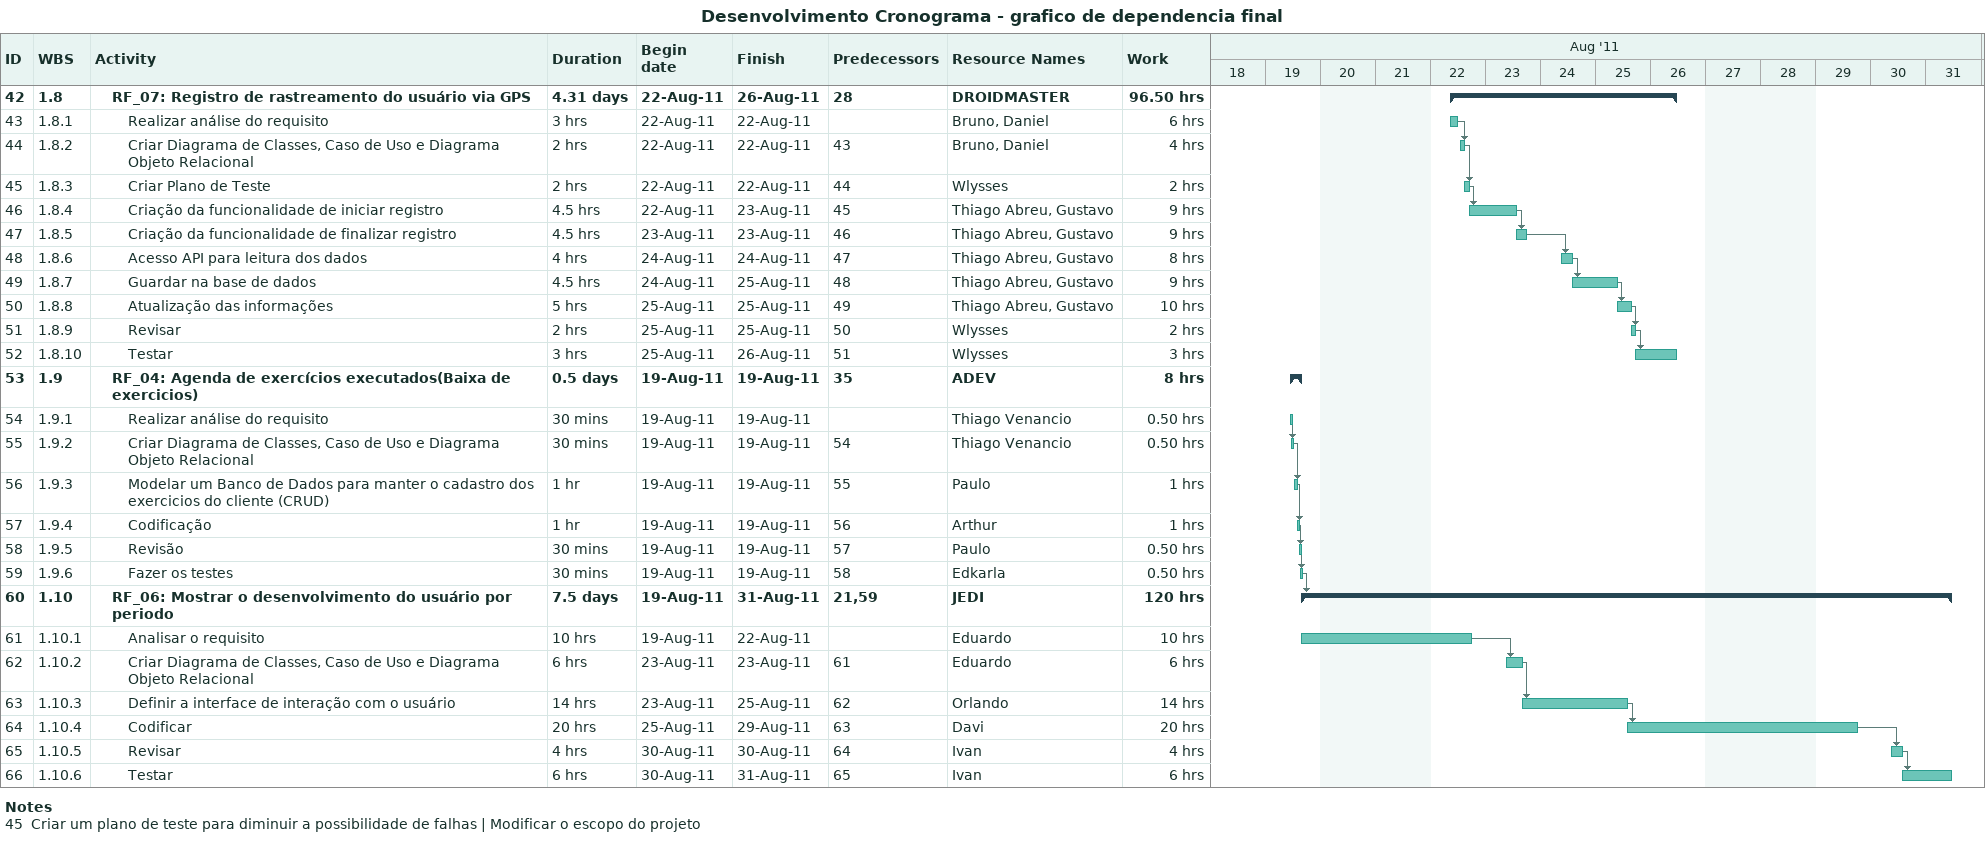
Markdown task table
Desenvolvimento Cronograma - grafico de dependencia final

| ID | WBS | Task | Duration | Start | Finish | Predecessors | Resources | Work (h) |
|---|---|---|---|---|---|---|---|---|
| 42 | 1.8 | **RF_07: Registro de rastreamento do usuário via GPS** | 4.31d | 2011-08-22 | 2011-08-26 | 28 | DROIDMASTER | 96.50 |
| 43 | 1.8.1 | Realizar análise do requisito | 3h | 2011-08-22 | 2011-08-22 |  | Bruno, Daniel | 6 |
| 44 | 1.8.2 | Criar Diagrama de Classes, Caso de Uso e Diagrama Objeto Relacional | 2h | 2011-08-22 | 2011-08-22 | 43 | Bruno, Daniel | 4 |
| 45 | 1.8.3 | Criar Plano de Teste | 2h | 2011-08-22 | 2011-08-22 | 44 | Wlysses | 2 |
| 46 | 1.8.4 | Criação da funcionalidade de iniciar registro | 4.5h | 2011-08-22 | 2011-08-23 | 45 | Thiago Abreu, Gustavo | 9 |
| 47 | 1.8.5 | Criação da funcionalidade de finalizar registro | 4.5h | 2011-08-23 | 2011-08-23 | 46 | Thiago Abreu, Gustavo | 9 |
| 48 | 1.8.6 | Acesso API para leitura dos dados | 4h | 2011-08-24 | 2011-08-24 | 47 | Thiago Abreu, Gustavo | 8 |
| 49 | 1.8.7 | Guardar na base de dados | 4.5h | 2011-08-24 | 2011-08-25 | 48 | Thiago Abreu, Gustavo | 9 |
| 50 | 1.8.8 | Atualização das informações | 5h | 2011-08-25 | 2011-08-25 | 49 | Thiago Abreu, Gustavo | 10 |
| 51 | 1.8.9 | Revisar | 2h | 2011-08-25 | 2011-08-25 | 50 | Wlysses | 2 |
| 52 | 1.8.10 | Testar | 3h | 2011-08-25 | 2011-08-26 | 51 | Wlysses | 3 |
| 53 | 1.9 | **RF_04: Agenda de exercícios executados(Baixa de exercicios)** | 0.5d | 2011-08-19 | 2011-08-19 | 35 | ADEV | 8 |
| 54 | 1.9.1 | Realizar análise do requisito | 30min | 2011-08-19 | 2011-08-19 |  | Thiago Venancio | 0.50 |
| 55 | 1.9.2 | Criar Diagrama de Classes, Caso de Uso e Diagrama Objeto Relacional | 30min | 2011-08-19 | 2011-08-19 | 54 | Thiago Venancio | 0.50 |
| 56 | 1.9.3 | Modelar um Banco de Dados para manter o cadastro dos exercicios do cliente (CRUD) | 1h | 2011-08-19 | 2011-08-19 | 55 | Paulo | 1 |
| 57 | 1.9.4 | Codificação | 1h | 2011-08-19 | 2011-08-19 | 56 | Arthur | 1 |
| 58 | 1.9.5 | Revisão | 30min | 2011-08-19 | 2011-08-19 | 57 | Paulo | 0.50 |
| 59 | 1.9.6 | Fazer os testes | 30min | 2011-08-19 | 2011-08-19 | 58 | Edkarla | 0.50 |
| 60 | 1.10 | **RF_06: Mostrar o desenvolvimento do usuário por periodo** | 7.5d | 2011-08-19 | 2011-08-31 | 21, 59 | JEDI | 120 |
| 61 | 1.10.1 | Analisar o requisito | 10h | 2011-08-19 | 2011-08-22 |  | Eduardo | 10 |
| 62 | 1.10.2 | Criar Diagrama de Classes, Caso de Uso e Diagrama Objeto Relacional | 6h | 2011-08-23 | 2011-08-23 | 61 | Eduardo | 6 |
| 63 | 1.10.3 | Definir a interface de interação com o usuário | 14h | 2011-08-23 | 2011-08-25 | 62 | Orlando | 14 |
| 64 | 1.10.4 | Codificar | 20h | 2011-08-25 | 2011-08-29 | 63 | Davi | 20 |
| 65 | 1.10.5 | Revisar | 4h | 2011-08-30 | 2011-08-30 | 64 | Ivan | 4 |
| 66 | 1.10.6 | Testar | 6h | 2011-08-30 | 2011-08-31 | 65 | Ivan | 6 |

Notes
- 45: Criar um plano de teste para diminuir a possibilidade de falhas | Modificar o escopo do projeto
